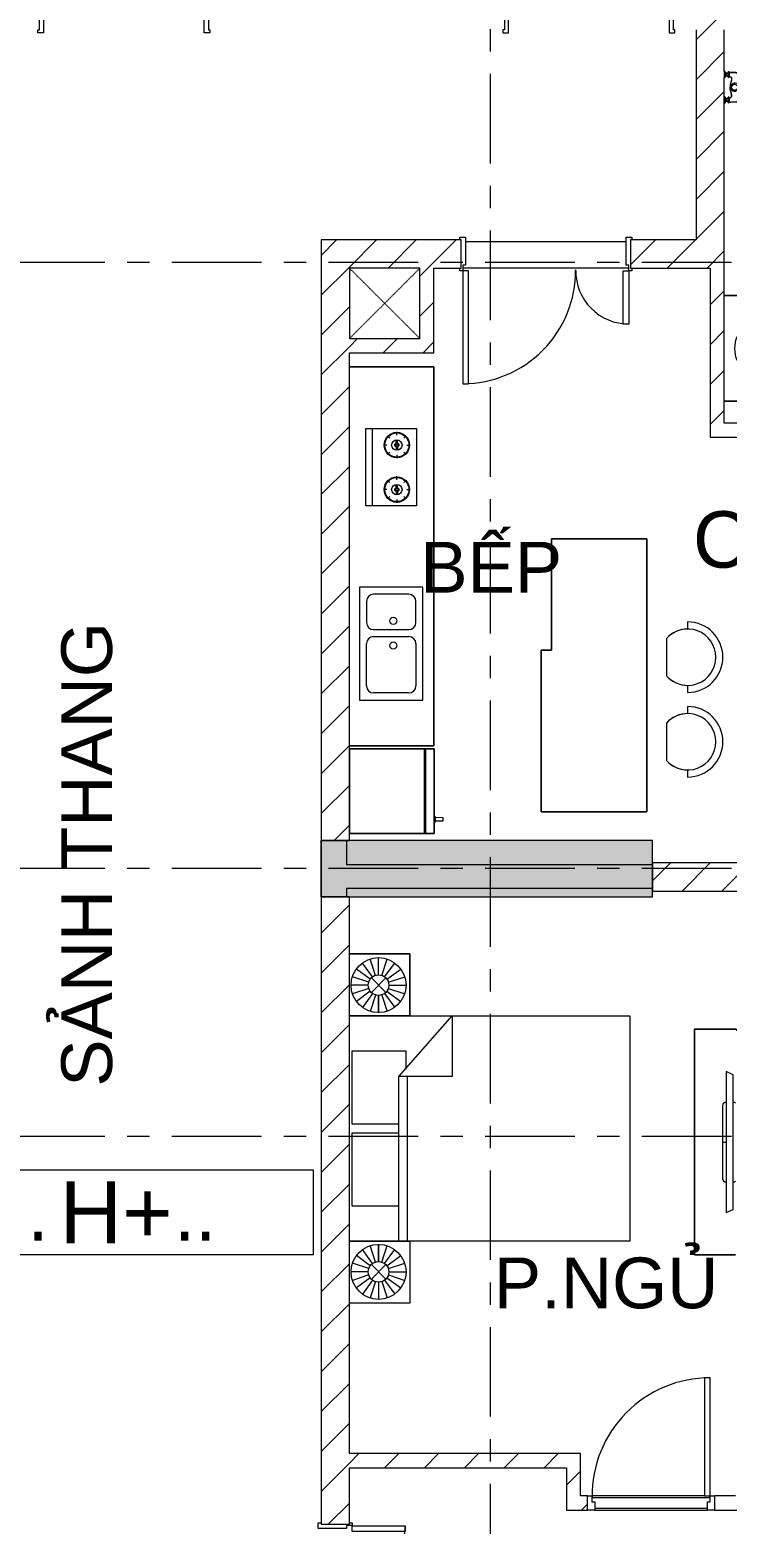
# Model space of a CAD drawing. Header units: millimetres. Extents: x -20144 to 117103, y -11426 to 48263.
# Drawn here: x 29134 to 34081, y 22200 to 32800 of the extents above; entities that cross this region are included whole.
import ezdxf
from ezdxf.enums import TextEntityAlignment as Align

# ---------------------------------------------------------------- set-up
doc = ezdxf.new("R2010")
doc.units = ezdxf.units.MM
for name, pattern in [('Dash', [6.35, 3.175, -3.175]), ('Dash_2_', [6.35, 3.175, -3.175]), ('Grid Line', [22.225, 12.7, -3.175, 3.175, -3.175])]:
    doc.linetypes.add(name, pattern=pattern)
for name, color, linetype, lineweight in [('A-DETL-GENF', 31, 'Continuous', 5), ('A-DETL-GENF-HDLN', 161, 'Dash_2_', 5), ('CHU', 181, 'Continuous', 5), ('CUA', 31, 'Continuous', 9), ('HATCH-TUONG', 152, 'Continuous', 9), ('KI-HIEU-1', 151, 'Continuous', 9), ('NET CAT', 3, 'Continuous', 5), ('NET-CAT', 3, 'Continuous', 9), ('NET-THAY', 2, 'Continuous', 15), ('THIET BI', 44, 'Continuous', 5), ('THIET-BI', 44, 'Continuous', 5), ('TRUC', 225, 'Continuous', 5)]:
    doc.layers.add(name, color=color, linetype=linetype, lineweight=lineweight)
doc.styles.add('Arial', font='arial.ttf', dxfattribs={"height": 476.25})
doc.styles.add('Arial_4', font='arial.ttf', dxfattribs={"height": 360})
doc.styles.add('Arial_5', font='arial.ttf', dxfattribs={"height": 400})
pattern_1 = [(45, (0, 0), (-141.42136, 141.42136), [])]

# ---------------------------------------------------------------- blocks, each defined once
blk = doc.blocks.new('ALC1807-ASCENT PLAZA-KET CAU 1_rvt-1-MẶT BẰNG TẦNG 5 ĐẾN TẦNG 22')
at = {"layer": 'NET CAT'}
blk.add_hatch(color=7, dxfattribs=at).paths.add_polyline_path([(31201, 26650), (33551, 26650), (33551, 27050), (31201, 27050)], flags=0)
at = {"layer": 'NET CAT', "color": 90, "lineweight": 13}
for p, q in [((33551, 27050), (31201, 27050)), ((31201, 27050), (31201, 26650)), ((33551, 26650), (33551, 27050)), ((31201, 26650), (33551, 26650))]:
    blk.add_line(p, q, dxfattribs=at)
blk = doc.blocks.new('*U631')
at = {"color": 7, "ltscale": 30, "true_color": 0xffffff, "insert": (520, 350), "char_height": 200, "attachment_point": 5, "bg_fill": 3, "box_fill_scale": 1.25, "bg_fill_color": 256, "bg_fill_true_color": 13158600, "bg_fill_transparency": 0}
blk.add_mtext('\\A1;.      ..', dxfattribs=at)
blk.add_lwpolyline([(-200, 200), (1200, 200), (1200, 500), (-200, 500)], close=True)
at = {"color": 7, "style": 'Arial'}
blk.add_attdef('±0.000', text='', height=220, dxfattribs=at).set_placement((500, 350), align=Align.MIDDLE)
blk = doc.blocks.new('CUA VAO CAN HO - Type 1-60224-MẶT BẰNG TẦNG 5 ĐẾN TẦNG 22')
at = {"layer": 'CUA'}
for p, q in [((-509, 98), (-509, 118)), ((-509, 118), (-469, 118)), ((-469, 118), (-469, -81)), ((671, 118), (711, 118)), ((671, -81), (671, 118)), ((711, 118), (711, 98)), ((-499, 98), (-509, 98)), ((-499, -102), (-499, 98)), ((701, 98), (701, -102)), ((711, 98), (701, 98)), ((-509, -102), (-499, -102)), ((-509, -122), (-509, -102)), ((-489, -81), (-489, -122)), ((-469, -81), (-489, -81)), ((691, -81), (671, -81)), ((691, -122), (691, -81)), ((701, -102), (711, -102)), ((711, -102), (711, -122)), ((-489, -122), (-509, -122)), ((-448, -122), (-488, -122)), ((-488, -122), (-488, -922)), ((-448, -922), (-448, -122)), ((650, -122), (690, -122)), ((650, -499), (650, -122)), ((690, -122), (690, -499)), ((711, -122), (691, -122)), ((690, -499), (650, -499)), ((-488, -922), (-448, -922))]:
    blk.add_line(p, q, dxfattribs=at)
for centre, radius, start, end in [((-488, -122), 800, 270, 0.5), ((690, -122), 377, 179.5, 270)]:
    blk.add_arc(centre, radius, start, end, dxfattribs=at)
blk = doc.blocks.new('X-TU LANH - X-TU LANH-5815-MẶT BẰNG TẦNG 5 ĐẾN TẦNG 22')
at = {"layer": 'THIET BI', "lineweight": 9}
for p, q in [((300, 0), (-300, 0)), ((-300, 0), (-300, -600)), ((-300, -600), (-300, 0)), ((-300, 0), (300, 0)), ((300, -600), (300, 0)), ((300, 0), (300, -600)), ((300, -530), (-300, -530)), ((300, -540), (-300, -540)), ((-300, -600), (300, -600)), ((300, -600), (-300, -600)), ((-223, -600), (-217, -610)), ((-217, -610), (-182, -610)), ((-212, -610), (-210, -665)), ((-189, -665), (-188, -610)), ((-182, -610), (-178, -600)), ((-210, -665), (-205, -665)), ((-195, -665), (-189, -665))]:
    blk.add_line(p, q, dxfattribs=at)
blk.add_arc((-200, -667), 5.66, 22.4018, 157.5982, dxfattribs=at)
blk = doc.blocks.new('X-GHE BAR - X-GHE BAR-5840-MẶT BẰNG TẦNG 5 ĐẾN TẦNG 22')
at = {"layer": 'THIET BI', "lineweight": 9}
for p, q in [((-250, -250), (-200, -250)), ((-250, -250), (-200, -250)), ((200, -250), (250, -250)), ((200, -250), (250, -250)), ((-132, -400), (132, -400)), ((-132, -400), (132, -400))]:
    blk.add_line(p, q, dxfattribs=at)
for radius, start, end in [(250, 0, 180), (250, 0, 180), (200, 311.4096, 228.5904), (200, 180, 228.5904), (200, 311.4096, 0)]:
    blk.add_arc((0, -250), radius, start, end, dxfattribs=at)
blk = doc.blocks.new('X-BEP - X-BEP-163055-MẶT BẰNG TẦNG 5 ĐẾN TẦNG 22')
at = {"layer": 'THIET BI', "lineweight": 9}
for p, q in [((0, 0), (0, -600)), ((0, -600), (0, 0)), ((2690, -600), (2690, 0)), ((2690, 0), (2690, -600)), ((326, -72), (326, -522)), ((1126, -72), (326, -72)), ((1126, -522), (1126, -72)), ((376, -422), (376, -172)), ((426, -122), (726, -122)), ((776, -172), (776, -422)), ((826, -172), (826, -422)), ((1026, -122), (876, -122)), ((1076, -422), (1076, -172)), ((1703, -117), (2252, -117)), ((1703, -476), (1703, -117)), ((2252, -162), (1703, -162)), ((2252, -117), (2252, -476)), ((1770, -287), (1753, -271)), ((1819, -267), (1819, -243)), ((1869, -287), (1886, -271)), ((2085, -287), (2069, -271)), ((2135, -267), (2135, -243)), ((2184, -287), (2201, -271)), ((1749, -337), (1726, -337)), ((1770, -387), (1753, -403)), ((1805, -333), (1783, -333)), ((1805, -341), (1783, -341)), ((1819, -407), (1819, -431)), ((1833, -333), (1856, -333)), ((1833, -341), (1856, -341)), ((1869, -387), (1886, -403)), ((1889, -337), (1913, -337)), ((2065, -337), (2041, -337)), ((2085, -387), (2069, -403)), ((2121, -333), (2098, -333)), ((2121, -341), (2098, -341)), ((2135, -407), (2135, -431)), ((2149, -333), (2171, -333)), ((2149, -341), (2171, -341)), ((2184, -387), (2201, -403)), ((2205, -337), (2228, -337)), ((326, -522), (1126, -522)), ((726, -472), (426, -472)), ((876, -472), (1026, -472)), ((2252, -476), (1703, -476)), ((0, -600), (2690, -600)), ((2690, -600), (0, -600))]:
    blk.add_line(p, q, dxfattribs=at)
for centre, radius in [((713, -312), 25), ((888, -312), 25), ((1819, -337), 90), ((1819, -337), 85.5), ((1819, -337), 36.9), ((2135, -337), 90), ((2135, -337), 85.5), ((2135, -337), 36.9), ((1819, -337), 14.7), ((1819, -337), 8.24), ((2135, -337), 14.7), ((2135, -337), 8.24)]:
    blk.add_circle(centre, radius, dxfattribs=at)
for centre, start, end in [((426, -172), 90, 180), ((726, -172), 360, 90), ((876, -172), 90, 180), ((1026, -172), 360, 90), ((426, -422), 180, 270), ((726, -422), 270, 0), ((876, -422), 180, 270), ((1026, -422), 270, 0)]:
    blk.add_arc(centre, 50, start, end, dxfattribs=at)
blk = doc.blocks.new('X-BAR - X-BAR-64025-MẶT BẰNG TẦNG 5 ĐẾN TẦNG 22')
at = {"layer": 'THIET BI', "lineweight": 9}
for p, q in [((0, 0), (-676, 0)), ((-676, 0), (-676, -790)), ((-676, -790), (-676, 0)), ((-676, 0), (0, 0)), ((0, -1938), (0, 0)), ((0, 0), (0, -1938)), ((-676, -790), (-750, -790)), ((-750, -790), (-750, -1938)), ((-750, -1938), (-750, -790)), ((-750, -790), (-676, -790)), ((-750, -1938), (0, -1938)), ((0, -1938), (-750, -1938))]:
    blk.add_line(p, q, dxfattribs=at)
blk = doc.blocks.new('X-SEN - X-SEN-5806-MẶT BẰNG TẦNG 5 ĐẾN TẦNG 22')
at = {"layer": 'THIET-BI', "lineweight": 9}
for p, q in [((-68, 0), (-112, 0)), ((-112, 0), (-112, -4)), ((-112, 0), (-68, 0)), ((-112, -4), (-112, 0)), ((-68, -4), (-68, 0)), ((-68, 0), (-68, -4)), ((112, 0), (68, 0)), ((68, 0), (68, -4)), ((68, 0), (68, -4)), ((112, 0), (68, 0)), ((112, -4), (112, 0)), ((112, -4), (112, 0)), ((-112, -4), (-100, -13)), ((-68, -4), (-112, -4)), ((-112, -4), (-100, -13)), ((-100, -25), (-107, -25)), ((-73, -25), (-107, -25)), ((-107, -34), (-105, -34)), ((-107, -34), (-73, -34)), ((-105, -34), (-105, -37)), ((-105, -34), (-105, -37)), ((-75, -34), (-105, -34)), ((-105, -37), (-75, -37)), ((-100, -13), (-100, -25)), ((-100, -13), (-80, -13)), ((-80, -13), (-100, -13)), ((-100, -13), (-100, -25)), ((-80, -13), (-68, -4)), ((-80, -13), (-68, -4)), ((-80, -25), (-80, -13)), ((-80, -25), (-80, -13)), ((-73, -25), (-80, -25)), ((-75, -37), (-75, -34)), ((-75, -34), (-73, -34)), ((-75, -37), (-75, -34)), ((-13, -142), (-28, -81)), ((-8, -140), (-14, -105)), ((8, -140), (14, -105)), ((13, -142), (28, -81)), ((68, -4), (80, -13)), ((112, -4), (68, -4)), ((68, -4), (80, -13)), ((80, -25), (73, -25)), ((107, -25), (73, -25)), ((73, -34), (75, -34)), ((73, -34), (107, -34)), ((75, -34), (75, -37)), ((75, -34), (75, -37)), ((105, -34), (75, -34)), ((75, -37), (105, -37)), ((80, -13), (80, -25)), ((100, -13), (80, -13)), ((80, -13), (100, -13)), ((100, -13), (80, -13)), ((80, -13), (80, -25)), ((100, -13), (112, -4)), ((100, -13), (112, -4)), ((100, -25), (100, -13)), ((100, -25), (100, -13)), ((107, -25), (100, -25)), ((105, -37), (105, -34)), ((105, -34), (107, -34)), ((105, -37), (105, -34)), ((-27, -113), (-17, -199)), ((-17, -199), (-27, -113)), ((17, -199), (27, -113)), ((17, -199), (27, -113))]:
    blk.add_line(p, q, dxfattribs=at)
for centre, radius in [((0, -73), 21.5), ((0, -130), 7.2)]:
    blk.add_circle(centre, radius, dxfattribs=at)
for centre, radius, start, end in [((-103, -30), 6.9, 148.0246, 211.9754), ((-103, -30), 6.9, 148.0246, 211.9754), ((-107, -27), 1.8, 90, 148.0246), ((-107, -27), 1.8, 90, 148.0246), ((-107, -33), 1.8, 211.9754, 270), ((-107, -33), 1.8, 211.9754, 270), ((-112, -30), 6.9, 319.2845, 40.7155), ((-94, -30), 6.9, 139.2845, 220.7155), ((-85, -30), 6.9, 319.2845, 40.7155), ((-68, -30), 6.9, 139.2845, 220.7155), ((-73, -27), 1.8, 31.9754, 90), ((-73, -27), 1.8, 31.9754, 90), ((-73, -33), 1.8, 270, 328.0246), ((-73, -33), 1.8, 270, 328.0246), ((-77, -30), 6.9, 328.0246, 31.9754), ((-77, -30), 6.9, 328.0246, 31.9754), ((0, -73), 28.3, 89.2517, 195.6693), ((-9, -105), 4.5, 74.0703, 190.1556), ((0, -73), 28.3, 254.0703, 270.7483), ((0, -73), 28.3, 344.3307, 90.7483), ((0, -73), 28.3, 269.2517, 285.9297), ((9, -105), 4.5, 349.8444, 105.9297), ((77, -30), 6.9, 148.0246, 211.9754), ((77, -30), 6.9, 148.0246, 211.9754), ((73, -27), 1.8, 90, 148.0246), ((73, -27), 1.8, 90, 148.0246), ((73, -33), 1.8, 211.9754, 270), ((73, -33), 1.8, 211.9754, 270), ((68, -30), 6.9, 319.2845, 40.7155), ((86, -30), 6.9, 139.2845, 220.7155), ((95, -30), 6.9, 319.2845, 40.7155), ((112, -30), 6.9, 139.2845, 220.7155), ((107, -27), 1.8, 31.9754, 90), ((107, -27), 1.8, 31.9754, 90), ((107, -33), 1.8, 270, 328.0246), ((107, -33), 1.8, 270, 328.0246), ((103, -30), 6.9, 328.0246, 31.9754), ((103, -30), 6.9, 328.0246, 31.9754), ((0, -191), 19.3, 205.0481, 334.9519), ((0, -191), 19.3, 205.0481, 334.9519), ((0, -135), 14.7, 208.4144, 331.5856), ((0, -137), 8.24, 201.1294, 338.8706)]:
    blk.add_arc(centre, radius, start, end, dxfattribs=at)
for points, knots in [([(-105, -37), (-105, -39), (-105, -43), (-105, -49), (-104, -54), (-104, -62), (-104, -68), (-104, -74), (-104, -75), (-104, -77), (-104, -78), (-104, -79), (-104, -80), (-104, -81), (-104, -82), (-104, -82), (-103, -83), (-103, -83), (-103, -83), (-103, -84), (-103, -85), (-103, -87), (-103, -88), (-103, -88), (-102, -89), (-102, -90), (-101, -91), (-101, -92), (-100, -92), (-99, -94), (-98, -95), (-96, -96), (-95, -97), (-94, -97), (-92, -98), (-91, -98), (-90, -98), (-90, -99), (-89, -99), (-88, -99), (-87, -99), (-86, -99), (-85, -99), (-84, -99), (-83, -99), (-82, -99), (-81, -99), (-80, -100), (-78, -100), (-76, -100), (-73, -100), (-70, -100), (-66, -101), (-62, -101), (-56, -102), (-52, -102), (-49, -102), (-47, -102), (-46, -102), (-45, -102), (-44, -102), (-44, -102), (-43, -102), (-41, -102), (-40, -102), (-39, -102), (-39, -102), (-38, -102), (-38, -102), (-38, -102), (-37, -102), (-36, -103), (-34, -103), (-33, -103), (-32, -104), (-32, -105), (-30, -106), (-29, -108), (-28, -110), (-27, -112), (-27, -113)], [0, 0, 0, 0, 0.041667, 0.083333, 0.125, 0.166667, 0.25, 0.270833, 0.28125, 0.291667, 0.296875, 0.302083, 0.3125, 0.322917, 0.328125, 0.330729, 0.333333, 0.335938, 0.338542, 0.34375, 0.354167, 0.364583, 0.369792, 0.375, 0.380208, 0.385417, 0.395833, 0.40625, 0.411458, 0.416667, 0.4375, 0.447917, 0.458333, 0.46875, 0.479167, 0.489583, 0.494792, 0.5, 0.505208, 0.510417, 0.520833, 0.53125, 0.536458, 0.541667, 0.546875, 0.552083, 0.5625, 0.572917, 0.583333, 0.604167, 0.625, 0.645833, 0.666667, 0.708333, 0.75, 0.791667, 0.802083, 0.8125, 0.822917, 0.828125, 0.833333, 0.838542, 0.84375, 0.854167, 0.864583, 0.869792, 0.872396, 0.875, 0.877604, 0.880208, 0.885417, 0.895833, 0.90625, 0.916667, 0.921875, 0.927083, 0.9375, 0.958333, 0.979167, 1, 1, 1, 1]), ([(-105, -37), (-105, -52), (-104, -69), (-103, -88), (-100, -94), (-92, -99), (-73, -100), (-54, -102), (-34, -102), (-29, -107), (-28, -111), (-27, -113)], [0, 0, 0, 0, 45.441328, 49.333631, 56.110562, 66.562664, 73.682324, 114.966912, 125.570438, 129.900151, 136.284558, 136.284558, 136.284558, 136.284558]), ([(0, -41), (-2, -41), (-6, -41), (-10, -41), (-14, -42), (-18, -42), (-21, -43), (-24, -44), (-27, -45), (-30, -45), (-33, -46), (-36, -47), (-39, -48), (-42, -49), (-45, -49), (-48, -50), (-52, -50), (-55, -51), (-57, -51), (-58, -51), (-59, -51), (-60, -51), (-61, -51), (-62, -51), (-62, -51), (-63, -51), (-64, -51), (-64, -51), (-65, -51), (-66, -51), (-66, -51), (-67, -51), (-67, -50), (-68, -50), (-69, -50), (-70, -49), (-71, -48), (-72, -47), (-73, -47), (-73, -46), (-74, -45), (-74, -44), (-74, -43), (-75, -43), (-75, -42), (-75, -41), (-75, -41), (-75, -40), (-75, -40), (-75, -39), (-75, -38), (-75, -37)], [0, 0, 0, 0, 0.041667, 0.083333, 0.125, 0.166667, 0.208333, 0.25, 0.291667, 0.333333, 0.375, 0.416667, 0.458333, 0.5, 0.541667, 0.583333, 0.625, 0.666667, 0.6875, 0.697917, 0.708333, 0.71875, 0.729167, 0.739583, 0.75, 0.755208, 0.760417, 0.770833, 0.78125, 0.786458, 0.791667, 0.796875, 0.802083, 0.8125, 0.833333, 0.84375, 0.854167, 0.875, 0.885417, 0.895833, 0.90625, 0.916667, 0.927083, 0.9375, 0.947917, 0.953125, 0.958333, 0.963542, 0.96875, 0.979167, 1, 1, 1, 1]), ([(-75, -37), (-75, -40), (-75, -45), (-68, -52), (-55, -51), (-39, -49), (-24, -43), (-12, -41), (0, -41)], [0, 0, 0, 0, 8.475038, 15.961674, 29.255673, 47.963091, 70.422589, 93.837243, 93.837243, 93.837243, 93.837243]), ([(75, -37), (75, -38), (75, -39), (75, -40), (75, -40), (75, -41), (75, -41), (75, -42), (75, -43), (74, -43), (74, -44), (74, -44), (74, -45), (73, -46), (73, -47), (72, -47), (71, -48), (70, -49), (69, -50), (68, -50), (67, -50), (67, -51), (66, -51), (66, -51), (65, -51), (64, -51), (63, -51), (63, -51), (62, -51), (62, -51), (61, -51), (60, -51), (59, -51), (58, -51), (57, -51), (55, -51), (52, -50), (47, -50), (42, -49), (37, -47), (33, -46), (30, -45), (27, -45), (24, -44), (21, -43), (18, -42), (14, -42), (10, -41), (6, -41), (2, -41), (0, -41)], [0, 0, 0, 0, 0.020833, 0.03125, 0.036458, 0.041667, 0.046875, 0.052083, 0.0625, 0.072917, 0.078125, 0.083333, 0.09375, 0.104167, 0.114583, 0.125, 0.145833, 0.15625, 0.166667, 0.1875, 0.197917, 0.203125, 0.208333, 0.213542, 0.21875, 0.229167, 0.239583, 0.25, 0.255208, 0.260417, 0.270833, 0.28125, 0.291667, 0.302083, 0.3125, 0.333333, 0.375, 0.416667, 0.5, 0.583333, 0.625, 0.666667, 0.708333, 0.75, 0.791667, 0.833333, 0.875, 0.916667, 0.958333, 1, 1, 1, 1]), ([(75, -37), (75, -40), (75, -45), (68, -52), (55, -51), (39, -49), (24, -43), (12, -41), (0, -41)], [0, 0, 0, 0, 8.475038, 15.961674, 29.255673, 47.963091, 70.422589, 93.837243, 93.837243, 93.837243, 93.837243]), ([(27, -113), (27, -112), (28, -110), (29, -108), (30, -106), (32, -105), (32, -104), (33, -103), (34, -103), (36, -103), (37, -102), (38, -102), (38, -102), (38, -102), (39, -102), (39, -102), (40, -102), (41, -102), (43, -102), (44, -102), (44, -102), (45, -102), (46, -102), (47, -102), (49, -102), (52, -102), (58, -101), (65, -101), (73, -100), (77, -100), (80, -100), (81, -99), (82, -99), (83, -99), (84, -99), (85, -99), (86, -99), (87, -99), (88, -99), (89, -99), (90, -99), (90, -98), (91, -98), (92, -98), (94, -97), (95, -97), (96, -96), (98, -95), (99, -93), (100, -92), (101, -91), (102, -90), (102, -89), (103, -88), (103, -88), (103, -87), (103, -85), (103, -84), (103, -83), (103, -83), (103, -83), (104, -82), (104, -82), (104, -81), (104, -80), (104, -79), (104, -78), (104, -77), (104, -75), (104, -74), (104, -70), (104, -66), (104, -54), (105, -45), (105, -37)], [0, 0, 0, 0, 0.020833, 0.041667, 0.0625, 0.072917, 0.078125, 0.083333, 0.09375, 0.104167, 0.114583, 0.119792, 0.122396, 0.125, 0.127604, 0.130208, 0.135417, 0.145833, 0.15625, 0.161458, 0.166667, 0.171875, 0.177083, 0.1875, 0.197917, 0.208333, 0.25, 0.333333, 0.375, 0.416667, 0.427083, 0.4375, 0.447917, 0.453125, 0.458333, 0.463542, 0.46875, 0.479167, 0.489583, 0.494792, 0.5, 0.505208, 0.510417, 0.520833, 0.53125, 0.541667, 0.552083, 0.5625, 0.583333, 0.59375, 0.604167, 0.614583, 0.619792, 0.625, 0.630208, 0.635417, 0.645833, 0.65625, 0.661458, 0.664062, 0.666667, 0.669271, 0.671875, 0.677083, 0.6875, 0.697917, 0.703125, 0.708333, 0.71875, 0.729167, 0.75, 0.791667, 0.833333, 1, 1, 1, 1]), ([(105, -37), (105, -52), (104, -69), (103, -88), (100, -94), (92, -99), (73, -100), (54, -102), (34, -102), (29, -107), (28, -111), (27, -113)], [0, 0, 0, 0, 45.441328, 49.333631, 56.110562, 66.562664, 73.682324, 114.966912, 125.570438, 129.900151, 136.284558, 136.284558, 136.284558, 136.284558])]:
    blk.add_open_spline(points, degree=3, knots=knots, dxfattribs=at)
blk = doc.blocks.new('X-LA - X-LA-156658-MẶT BẰNG TẦNG 5 ĐẾN TẦNG 22')
at = {"layer": 'THIET-BI', "lineweight": 9}
for p, q in [((-375, 0), (-375, -600)), ((-375, -600), (-375, 0)), ((375, -600), (375, 0)), ((375, 0), (375, -600)), ((-375, -600), (375, -600)), ((375, -600), (-375, -600))]:
    blk.add_line(p, q, dxfattribs=at)
for radius in [225, 185]:
    blk.add_circle((0, -300), radius, dxfattribs=at)
blk = doc.blocks.new('CUA VAO CAN HO - Type 1-60179-MẶT BẰNG TẦNG 5 ĐẾN TẦNG 22')
at = {"layer": 'CUA'}
for p, q in [((-488, 922), (-448, 922)), ((-488, 122), (-488, 922)), ((-448, 922), (-448, 122)), ((650, 499), (650, 122)), ((690, 499), (650, 499)), ((690, 122), (690, 499)), ((-489, 122), (-509, 122)), ((-509, 122), (-509, 102)), ((-489, 81), (-489, 122)), ((-448, 122), (-488, 122)), ((650, 122), (690, 122)), ((711, 122), (691, 122)), ((691, 122), (691, 81)), ((711, 102), (711, 122)), ((-509, 102), (-499, 102)), ((-499, 102), (-499, -98)), ((-469, 81), (-489, 81)), ((-469, -118), (-469, 81)), ((691, 81), (671, 81)), ((671, 81), (671, -118)), ((701, -98), (701, 102)), ((701, 102), (711, 102)), ((-499, -98), (-509, -98)), ((-509, -98), (-509, -118)), ((711, -98), (701, -98)), ((711, -118), (711, -98)), ((-509, -118), (-469, -118)), ((671, -118), (711, -118))]:
    blk.add_line(p, q, dxfattribs=at)
for centre, radius, start, end in [((-488, 122), 800, 359.5, 90), ((690, 122), 377, 90, 180.5)]:
    blk.add_arc(centre, radius, start, end, dxfattribs=at)
blk = doc.blocks.new('X-GIUONG1 - X-GIUONG-202756-MẶT BẰNG TẦNG 5 ĐẾN TẦNG 22')
at = {"layer": 'THIET BI', "lineweight": 9}
for p, q in [((-800, 2000), (800, 2000)), ((-800, 10), (-800, 2000)), ((-800, 10), (-800, 2000)), ((-800, 2000), (800, 2000)), ((800, 2000), (800, 10)), ((800, 2000), (800, 10)), ((-800, 740), (-370, 740)), ((-370, 360), (-800, 740)), ((-370, 740), (-370, 360)), ((-1239, 439), (-800, 439)), ((-1239, 10), (-1239, 439)), ((-1239, 439), (-1239, 10)), ((-800, 439), (-1239, 439)), ((-800, 439), (-800, 10)), ((-800, 10), (-800, 439)), ((800, 439), (1239, 439)), ((800, 10), (800, 439)), ((800, 439), (1239, 439)), ((800, 10), (800, 439)), ((1239, 439), (1239, 10)), ((1239, 439), (1239, 10)), ((-1076, 260), (-1174, 332)), ((-1060, 277), (-1131, 375)), ((-1039, 287), (-1077, 403)), ((-1017, 291), (-1017, 412)), ((-994, 287), (-956, 403)), ((-974, 277), (-902, 375)), ((-957, 260), (-859, 332)), ((-550, 410), (-420, 410)), ((-550, 30), (-550, 410)), ((-370, 420), (800, 420)), ((800, 360), (-370, 360)), ((-30, 360), (-30, 30)), ((30, 30), (30, 360)), ((550, 360), (550, 30)), ((957, 260), (859, 332)), ((974, 277), (902, 375)), ((994, 287), (956, 403)), ((1017, 291), (1017, 412)), ((1039, 287), (1077, 403)), ((1060, 277), (1131, 375)), ((1076, 260), (1174, 332)), ((-1090, 217), (-1212, 217)), ((-1086, 240), (-1202, 278)), ((-1068, 269), (-965, 166)), ((-1068, 166), (-965, 269)), ((-947, 240), (-831, 278)), ((-943, 217), (-821, 217)), ((-821, 217), (-943, 217)), ((943, 217), (821, 217)), ((821, 217), (943, 217)), ((947, 240), (831, 278)), ((1068, 269), (965, 166)), ((1068, 166), (965, 269)), ((1086, 240), (1202, 278)), ((1090, 217), (1212, 217)), ((-1086, 195), (-1202, 157)), ((-1076, 174), (-1174, 103)), ((-1060, 158), (-1131, 60)), ((-1039, 148), (-1077, 32)), ((-1017, 144), (-1017, 22)), ((-994, 148), (-956, 32)), ((-974, 158), (-902, 60)), ((-957, 174), (-859, 103)), ((-947, 195), (-831, 157)), ((947, 195), (831, 157)), ((957, 174), (859, 103)), ((974, 158), (902, 60)), ((994, 148), (956, 32)), ((1017, 144), (1017, 22)), ((1039, 148), (1077, 32)), ((1060, 158), (1131, 60)), ((1076, 174), (1174, 103)), ((1086, 195), (1202, 157)), ((-30, 30), (-550, 30)), ((550, 30), (30, 30))]:
    blk.add_line(p, q, dxfattribs=at)
for centre, radius in [((-1017, 217), 195), ((1017, 217), 195), ((-1017, 217), 73.2), ((1017, 217), 73.2)]:
    blk.add_circle(centre, radius, dxfattribs=at)
blk = doc.blocks.new('X-TV1 - X-TV 3-202764-MẶT BẰNG TẦNG 5 ĐẾN TẦNG 22')
at = {"layer": 'THIET BI', "lineweight": 9}
for p, q in [((0, 0), (10, 0)), ((0, -300), (0, 0)), ((0, 0), (0, -300)), ((323, -25), (300, -75)), ((300, -75), (1300, -75)), ((1277, -25), (323, -25)), ((540, -100), (1060, -100)), ((800, -100), (800, -75)), ((1300, -75), (1277, -25)), ((1600, -8), (1600, -300)), ((1600, -300), (1600, -8)), ((1600, -300), (0, -300)), ((0, -300), (1600, -300))]:
    blk.add_line(p, q, dxfattribs=at)
for centre, start_param, end_param in [((540, -25), 0.802982, 1.570796), ((540, -75), 1.570796, 3.141593), ((1060, -75), 3.141593, 4.712389), ((1060, -25), 4.712389, 5.480203)]:
    blk.add_ellipse(centre, major_axis=(0, 25), ratio=0.9, start_param=start_param, end_param=end_param, dxfattribs=at)
blk = doc.blocks.new('CUA PHONG NGU - Type 1-60226-MẶT BẰNG TẦNG 5 ĐẾN TẦNG 22')
at = {"layer": 'CUA'}
for p, q in [((-349, -52), (-349, 48)), ((-349, 48), (-299, 48)), ((-299, 48), (-299, -11)), ((501, 48), (551, 48)), ((501, -11), (501, 48)), ((551, 48), (551, -52)), ((-319, -52), (-349, -52)), ((-319, -11), (-319, -52)), ((-299, -11), (-319, -11)), ((-278, -52), (-318, -52)), ((-318, -52), (-318, -890)), ((-278, -890), (-278, -52)), ((521, -11), (501, -11)), ((521, -52), (521, -11)), ((551, -52), (521, -52)), ((-318, -890), (-278, -890))]:
    blk.add_line(p, q, dxfattribs=at)
blk.add_arc((-318, -52), 838, 270, 0.5, dxfattribs=at)
blk = doc.blocks.new('Family1 - Family1-190250-MẶT BẰNG TẦNG 5 ĐẾN TẦNG 22')
at = {"layer": 'A-DETL-GENF', "lineweight": 9}
for p, q in [((500, 500), (0, 500)), ((0, 500), (0, 0)), ((500, 0), (500, 500)), ((0, 0), (500, 0))]:
    blk.add_line(p, q, dxfattribs=at)
at = {"layer": 'A-DETL-GENF-HDLN', "linetype": 'Dash', "lineweight": 9}
for p, q in [((0, 500), (500, 1)), ((0, 0), (500, 499))]:
    blk.add_line(p, q, dxfattribs=at)

msp = doc.modelspace()

# ---------------------------------------------------------------- hatches: boundary and pattern name
at = {"layer": 'HATCH-TUONG'}
h = msp.add_hatch(dxfattribs=at)
h.set_pattern_fill('FP_2', color=256, style=0, pattern_type=2)
h.set_pattern_definition(pattern_1)
h.paths.add_polyline_path([(34060.5, 31309.9), (34060.5, 32999.9), (33860.5, 32999.9), (33860.5, 31309.9)], flags=0)
h = msp.add_hatch(dxfattribs=at)
h.set_pattern_fill('FP_2', color=256, style=0, pattern_type=2)
h.set_pattern_definition(pattern_1)
h.paths.add_polyline_path([(31400.5, 30609.9), (31400.5, 31309.9), (31200.5, 31309.9), (31200.5, 30609.9)], flags=0)
h = msp.add_hatch(dxfattribs=at)
h.set_pattern_fill('FP_2', color=256, style=0, pattern_type=2)
h.set_pattern_definition(pattern_1)
h.paths.add_polyline_path([(31720.8, 31109.9), (31900.5, 31109.9), (31900.5, 31309.9), (31400.5, 31309.9), (31400.5, 31109.9)], flags=0)
h = msp.add_hatch(dxfattribs=at)
h.set_pattern_fill('FP_2', color=256, style=0, pattern_type=2)
h.set_pattern_definition(pattern_1)
h.paths.add_polyline_path([(31900.5, 30609.9), (32000.5, 30609.9), (32000.5, 31309.9), (31900.5, 31309.9), (31900.5, 30883)], flags=0)
h = msp.add_hatch(dxfattribs=at)
h.set_pattern_fill('FP_2', color=256, style=0, pattern_type=2)
h.set_pattern_definition(pattern_1)
h.paths.add_polyline_path([(34060.5, 31109.9), (34060.5, 31309.9), (33394.8, 31309.9), (33394.8, 31109.9), (33960.5, 31109.9)], flags=0)
h.paths.add_polyline_path([(32194.8, 31109.9), (32194.8, 31309.9), (32000.5, 31309.9), (32000.5, 31109.9)], flags=0)
h = msp.add_hatch(dxfattribs=at)
h.set_pattern_fill('FP_2', color=256, style=0, pattern_type=2)
h.set_pattern_definition(pattern_1)
h.paths.add_polyline_path([(34060.5, 30009.9), (34060.5, 31109.9), (33960.5, 31109.9), (33960.5, 30009.9)], flags=0)
h = msp.add_hatch(dxfattribs=at)
h.set_pattern_fill('FP_2', color=256, style=0, pattern_type=2)
h.set_pattern_definition(pattern_1)
h.paths.add_polyline_path([(31200.5, 27049.9), (31400.5, 27049.9), (31400.5, 30609.9), (31200.5, 30609.9), (31200.5, 27738.6)], flags=0)
h = msp.add_hatch(dxfattribs=at)
h.set_pattern_fill('FP_2', color=256, style=0, pattern_type=2)
h.set_pattern_definition(pattern_1)
h.paths.add_polyline_path([(31400.5, 30509.9), (32000.5, 30509.9), (32000.5, 30609.9), (31400.5, 30609.9)], flags=0)
h = msp.add_hatch(dxfattribs=at)
h.set_pattern_fill('FP_2', color=256, style=0, pattern_type=2)
h.set_pattern_definition(pattern_1)
h.paths.add_polyline_path([(38781.2, 29909.9), (39700.5, 29909.9), (39700.5, 30009.9), (37570.4, 30009.9), (37570.4, 29909.9)], flags=0)
h.paths.add_polyline_path([(36670.4, 29909.9), (36670.4, 30009.9), (35540.6, 30009.9), (35540.6, 29909.9)], flags=0)
h.paths.add_polyline_path([(33960.5, 29909.9), (34790.6, 29909.9), (34790.6, 30009.9), (33960.5, 30009.9)], flags=0)
h = msp.add_hatch(dxfattribs=at)
h.set_pattern_fill('FP_2', color=256, style=0, pattern_type=2)
h.set_pattern_definition(pattern_1)
h.paths.add_polyline_path([(37520.5, 26689.9), (37592.7, 26689.9), (37592.7, 26749.9), (34840.5, 26749.9), (34840.5, 26849.9), (37592.7, 26849.9), (37592.7, 26889.9), (33550.5, 26889.9), (33550.5, 26689.9), (37420.5, 26689.9)], flags=0)
h = msp.add_hatch(dxfattribs=at)
h.set_pattern_fill('FP_2', color=256, style=0, pattern_type=2)
h.set_pattern_definition(pattern_1)
h.paths.add_polyline_path([(31279.5, 19699.9), (31400.5, 19699.9), (31400.5, 20999.9), (31200.5, 20999.9), (31200.5, 19699.9)], flags=0)
h.paths.add_polyline_path([(31200.5, 22199.9), (31400.5, 22199.9), (31400.5, 26649.9), (31200.5, 26649.9), (31200.5, 22348.3)], flags=0)
h = msp.add_hatch(dxfattribs=at)
h.set_pattern_fill('FP_2', color=256, style=0, pattern_type=2)
h.set_pattern_definition(pattern_1)
h.paths.add_polyline_path([(32940.5, 22599.9), (33040.5, 22599.9), (33040.5, 22699.9), (31400.5, 22699.9), (31400.5, 22599.9), (31720.8, 22599.9)], flags=0)
h = msp.add_hatch(dxfattribs=at)
h.set_pattern_fill('FP_2', color=256, style=0, pattern_type=2)
h.set_pattern_definition(pattern_1)
h.paths.add_polyline_path([(33040.5, 22299.9), (33040.5, 22599.9), (32940.5, 22599.9), (32940.5, 22299.9)], flags=0)
h = msp.add_hatch(dxfattribs=at)
h.set_pattern_fill('FP_2', color=256, style=0, pattern_type=2)
h.set_pattern_definition(pattern_1)
h.paths.add_polyline_path([(33990.5, 22299.9), (34840.5, 22299.9), (34840.5, 22399.9), (33990.5, 22399.9), (33990.5, 22348.3)], flags=0)
h.paths.add_polyline_path([(33090.5, 22299.9), (33090.5, 22399.9), (33040.5, 22399.9), (33040.5, 22299.9)], flags=0)

# ---------------------------------------------------------------- linework, layer by layer
at = {"layer": 'NET-CAT'}
for p, q in [((33860.5, 32799.9), (33860.5, 31309.9)), ((34060.5, 32505.7), (34060.5, 32799.9)), ((34060.5, 32325.7), (34060.5, 32460.7)), ((34060.5, 31309.9), (34060.5, 32280.7)), ((31400.5, 31309.9), (31200.5, 31309.9)), ((31200.5, 31309.9), (31200.5, 30609.9)), ((31900.5, 31309.9), (31400.5, 31309.9)), ((32000.5, 31309.9), (31900.5, 31309.9)), ((32194.8, 31309.9), (32000.5, 31309.9)), ((32194.8, 31109.9), (32194.8, 31309.9)), ((33860.5, 31309.9), (33394.8, 31309.9)), ((33394.8, 31309.9), (33394.8, 31109.9)), ((34060.5, 31109.9), (34060.5, 31309.9)), ((32000.5, 30609.9), (32000.5, 31109.9)), ((32000.5, 31109.9), (32194.8, 31109.9)), ((33394.8, 31109.9), (33960.5, 31109.9)), ((33960.5, 31109.9), (33960.5, 30009.9)), ((34060.5, 30009.9), (34060.5, 31109.9)), ((31200.5, 30609.9), (31200.5, 27049.9)), ((32000.5, 30509.9), (32000.5, 30609.9)), ((31400.5, 27049.9), (31400.5, 30509.9)), ((31400.5, 30509.9), (32000.5, 30509.9)), ((33960.5, 30009.9), (33960.5, 29909.9)), ((34790.6, 30009.9), (34060.5, 30009.9)), ((33960.5, 29909.9), (34790.6, 29909.9)), ((31200.5, 27049.9), (31400.5, 27049.9)), ((37592.7, 26889.9), (33550.5, 26889.9)), ((33550.5, 26889.9), (33550.5, 26689.9)), ((31200.5, 26649.9), (31200.5, 22199.9)), ((31400.5, 26649.9), (31200.5, 26649.9)), ((31400.5, 22699.9), (31400.5, 26649.9)), ((33550.5, 26689.9), (37420.5, 26689.9)), ((33040.5, 22699.9), (31400.5, 22699.9)), ((33040.5, 22599.9), (33040.5, 22699.9)), ((31400.5, 22199.9), (31400.5, 22599.9)), ((31400.5, 22599.9), (32940.5, 22599.9)), ((32940.5, 22599.9), (32940.5, 22299.9)), ((33040.5, 22399.9), (33040.5, 22599.9)), ((33090.5, 22399.9), (33040.5, 22399.9)), ((33090.5, 22299.9), (33090.5, 22399.9)), ((34140.5, 22399.9), (33990.5, 22399.9)), ((33990.5, 22399.9), (33990.5, 22299.9)), ((32940.5, 22299.9), (33040.5, 22299.9)), ((33040.5, 22299.9), (33090.5, 22299.9)), ((33990.5, 22299.9), (34840.5, 22299.9)), ((31200.5, 22199.9), (31400.5, 22199.9))]:
    msp.add_line(p, q, dxfattribs=at)
at = {"layer": 'NET-THAY', "lineweight": 9}
for p, q in [((32224.8, 31299.9), (33364.8, 31299.9)), ((33384.8, 31109.9), (32204.8, 31109.9)), ((31200.5, 26649.9), (31200.5, 27049.9)), ((31380.5, 27049.9), (31380.5, 26879.9)), ((31380.5, 26879.9), (33550.5, 26879.9)), ((33550.5, 26709.9), (31380.5, 26709.9)), ((31380.5, 26709.9), (31380.5, 26649.9)), ((33919.5, 22399.9), (33120.5, 22399.9)), ((33120.5, 22389.9), (33960.5, 22389.9)), ((33940.5, 22309.9), (33140.5, 22309.9)), ((33140.5, 22299.9), (33940.5, 22299.9))]:
    msp.add_line(p, q, dxfattribs=at)
at = {"layer": 'TRUC', "linetype": 'Grid Line', "ltscale": 50}
for p, q in [((32400.5, 43599.9), (32400.5, -4500.1)), ((43000.5, 31149.9), (-14407, 31149.9)), ((43000.5, 26849.9), (-12092.4, 26849.9)), ((43000.5, 24949.9), (-14407, 24949.9))]:
    msp.add_line(p, q, dxfattribs=at)

# ---------------------------------------------------------------- block references
at = {"lineweight": 9}
for name, p, rotation in [('CUA VAO CAN HO - Type 1-60224-MẶT BẰNG TẦNG 5 ĐẾN TẦNG 22', (29902, 32897.7), 180), ('X-SEN - X-SEN-5806-MẶT BẰNG TẦNG 5 ĐẾN TẦNG 22', (34060.5, 32393.2), 90), ('X-LA - X-LA-156658-MẶT BẰNG TẦNG 5 ĐẾN TẦNG 22', (34060.5, 30539.9), 90), ('X-BEP - X-BEP-163055-MẶT BẰNG TẦNG 5 ĐẾN TẦNG 22', (31400.5, 27719.9), 90), ('X-GHE BAR - X-GHE BAR-5840-MẶT BẰNG TẦNG 5 ĐẾN TẦNG 22', (34050.6, 28349.9), 270), ('X-GHE BAR - X-GHE BAR-5840-MẶT BẰNG TẦNG 5 ĐẾN TẦNG 22', (34050.6, 27749.9), 270), ('X-TU LANH - X-TU LANH-5815-MẶT BẰNG TẦNG 5 ĐẾN TẦNG 22', (31401.3, 27399.9), 90), ('X-GIUONG1 - X-GIUONG-202756-MẶT BẰNG TẦNG 5 ĐẾN TẦNG 22', (31390.5, 25006.3), 270), ('X-TV1 - X-TV 3-202764-MẶT BẰNG TẦNG 5 ĐẾN TẦNG 22', (34148.2, 25709.9), 270), ('CUA PHONG NGU - Type 1-60226-MẶT BẰNG TẦNG 5 ĐẾN TẦNG 22', (33642, 22347.7), 180), ('CUA VAO CAN HO - Type 1-60224-MẶT BẰNG TẦNG 5 ĐẾN TẦNG 22', (31298.3, 21498.5), 90)]:
    msp.add_blockref(name, p, dxfattribs=dict(at, rotation=rotation))
for name, p in [('CUA VAO CAN HO - Type 1-60179-MẶT BẰNG TẦNG 5 ĐẾN TẦNG 22', (32999.1, 32897.7)), ('CUA VAO CAN HO - Type 1-60224-MẶT BẰNG TẦNG 5 ĐẾN TẦNG 22', (32693.4, 31212.2)), ('Family1 - Family1-190250-MẶT BẰNG TẦNG 5 ĐẾN TẦNG 22', (31400.5, 30609.9)), ('X-BAR - X-BAR-64025-MẶT BẰNG TẦNG 5 ĐẾN TẦNG 22', (33510.6, 29189.9))]:
    msp.add_blockref(name, p, dxfattribs=at)
at = {"layer": 'KI-HIEU-1', "linetype": 'ByBlock', "xscale": 2, "yscale": 2, "zscale": 2}
msp.add_blockref('*U631', (28746.1, 23711.8), dxfattribs=at).add_auto_attribs({'±0.000': 'H+'})

# ---------------------------------------------------------------- texts
at = {"layer": 'CHU', "color": 7, "lineweight": 30, "attachment_point": 3, "line_spacing_factor": 0.936439}
for s, insert, char_height, width, style in [('\\pt2540,5080,7620,10160,12700,15240,17780,20320,22860,25400,27940,30480,33020,35560,38100,40640,43180,45720,48260,50800,53340,55880,58420,60960,63500,66040,68580,71120,73660,76200,78740,81280;CH5-10', (35762.8, 29385), 400, 1977.58, 'Arial_5'), ('\\pt2540,5080,7620,10160,12700,15240,17780,20320,22860,25400,27940,30480,33020,35560,38100,40640,43180,45720,48260,50800,53340,55880,58420,60960,63500,66040,68580,71120,73660,76200,78740,81280;BẾP', (32910.2, 29168), 360, 1001.92, 'Arial_4'), ('\\pt2540,5080,7620,10160,12700,15240,17780,20320,22860,25400,27940,30480,33020,35560,38100,40640,43180,45720,48260,50800,53340,55880,58420,60960,63500,66040,68580,71120,73660,76200,78740,81280;P.NGỦ', (34018.1, 24091), 360, 1577.62, 'Arial_4')]:
    msp.add_mtext(s, dxfattribs=dict(at, insert=insert, char_height=char_height, width=width, style=style))
at = {"layer": 'CHU', "color": 7, "lineweight": 30, "insert": (29356.8, 25302.5), "char_height": 360, "width": 3286.54, "attachment_point": 1, "rotation": 90, "line_spacing_factor": 0.936439, "style": 'Arial_4'}
msp.add_mtext('\\pt2540,5080,7620,10160,12700,15240,17780,20320,22860,25400,27940,30480,33020,35560,38100,40640,43180,45720,48260,50800,53340,55880,58420,60960,63500,66040,68580,71120,73660,76200,78740,81280;SẢNH THANG', dxfattribs=at)

# ---------------------------------------------------------------- next in the draw order: block references
at = {"lineweight": 5}
msp.add_blockref('ALC1807-ASCENT PLAZA-KET CAU 1_rvt-1-MẶT BẰNG TẦNG 5 ĐẾN TẦNG 22', (0, 0), dxfattribs=at)

doc.saveas('drawing.dxf')
